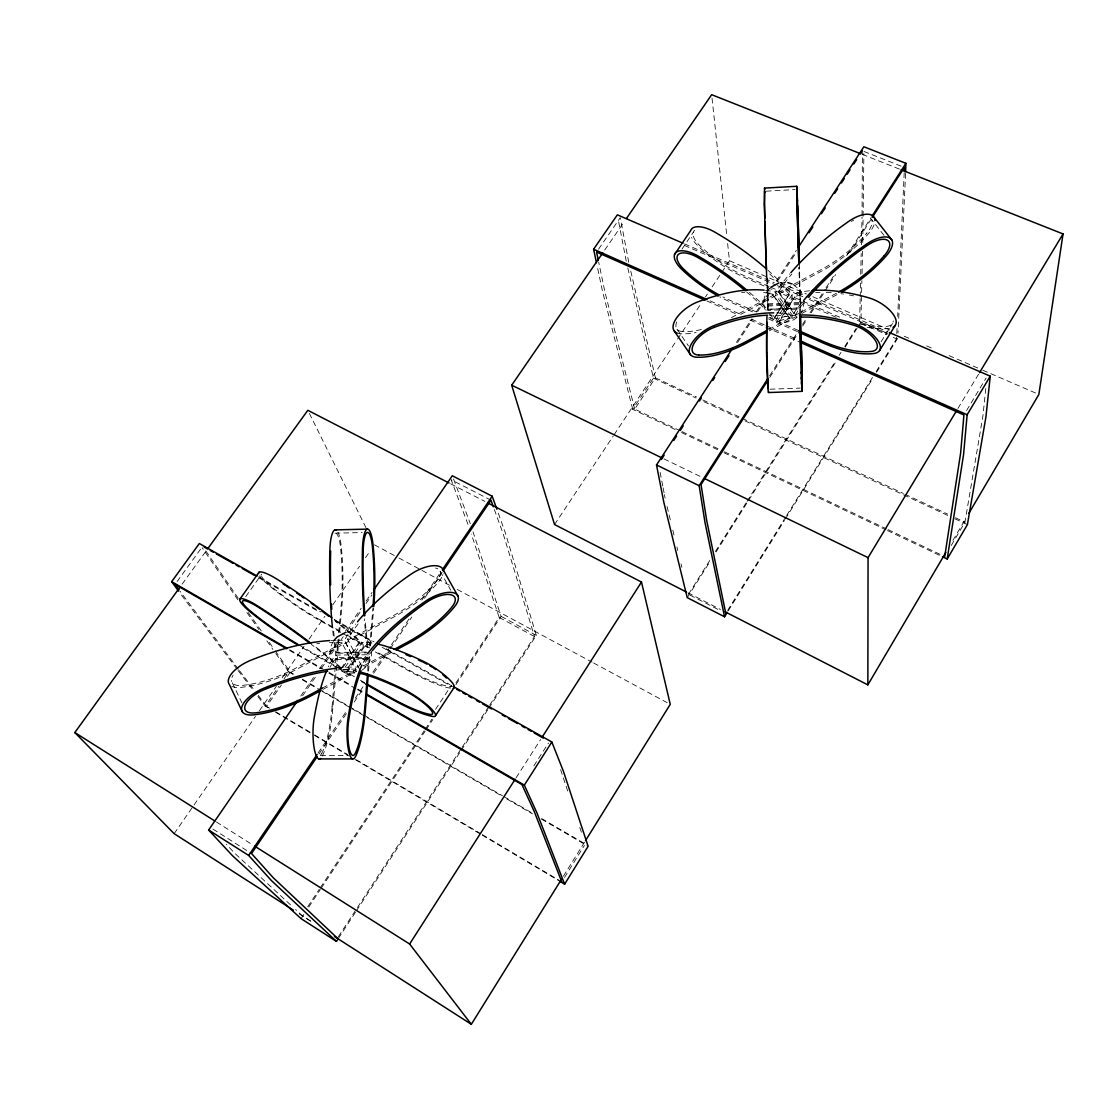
<?xml version="1.0" encoding="UTF-8"?>
<svg xmlns="http://www.w3.org/2000/svg" width="1119" height="1119" viewBox="0 0 1119 1119"><rect width="100%" height="100%" fill="white"/><g stroke="black" fill="none" stroke-linecap="round" stroke-linejoin="round"><path stroke-width="0.75" stroke-dasharray="5 3.75" d="M860.175 298.563L859.63 322.832L886.905 334.651M860.217 296.829L860.539 282.967M860.721 274.295L861.196 253.495M861.392 244.837L862.022 217.1M862.05 215.366L862.399 152.52M858.119 326.65L860.903 322.23L861.882 280.673M862.036 273.749L862.567 251.243M862.777 242.585L863.882 153.513M904.208 172.662L897.69 316.369M905.593 173.431L898.011 333.014M876.219 371.48L896.515 338.819L897.144 326.734M368.557 671.12L369.969 653.846M370.655 645.369L373.69 608.093M367.773 670.91L368.263 658.28L335.826 658.629L334.035 660.783A153.121 35.57 -89.4 0 0 330.063 667.232M369.802 646.055L372.851 608.54M332.105 706.523L335.826 658.629M369.242 652.881L336.861 653.244L338.078 639.634M338.693 632.836L340.973 607.337A80.344 19.722 89.1 0 0 340.512 547.205A21.527 5.147 88.9 0 0 336.343 533.455M338.987 639.005L332.861 707.754A86.163 21.499 89.8 0 1 322.146 756.36M339.603 632.249L341.701 608.596A83.659 20.534 89.1 0 0 341.211 546.086A24.842 5.945 88.9 0 0 337.91 532.182M985.797 388.419L982.958 415.736L964.956 522.181L950.87 546.1M804.211 301.459L803.092 308.508L801.218 312.579M767.788 310.145L767.97 309.306L796.98 308.033M333.42 641.495C328.496 648.558 329 658.615 334.217 665.329M952.912 540.407L966.215 517.831M966.592 410.505L986.147 377.956M957.92 408.477L978.579 374.166M361.507 665.931L347.561 639.187L350.415 634.585A146.085 62.021 -29.4 0 1 358.192 623.87M727.616 610.456L785.762 516.936M786.685 515.453L872.526 377.411M728.231 610.848L784.433 520.461M785.356 518.978L872.876 378.194M876.555 372.263L897.746 338.19M563.43 876.163L584.608 842.103M564.494 877.492L584.398 845.446M881.087 341.771L892.486 323.503M688.423 594.301L710.761 558.885M715.405 551.513L746.121 502.823M747.044 501.354L835.445 361.199M839.166 355.296L841.026 352.345M844.747 346.442L855.909 328.734M687.248 597.644L710.467 560.829M716.034 551.989L747.604 501.913M748.541 500.445L836.76 360.514M845.111 347.268L857.182 328.119M516.125 777.747L540.631 739.491M533.833 765.914L548.492 742.974M769.62 375.802L798.756 330.371M802.519 324.51L806.267 318.649M810.03 312.788L825.067 289.345M826.004 287.877L834.466 274.687M846.677 255.636L871.114 217.548M769.76 377.397L798.938 331.881M802.701 326.007L807.4 318.663M811.177 312.788L824.353 292.227M825.29 290.758L835.641 274.617M849.769 252.586L871.407 218.82M768.935 317.488L773.593 319.544L789.217 294.199L784.979 289.345A137.595 59.111 32.9 0 0 779.831 283.834M773.593 319.544L789.217 294.199M798.309 330.441L779.244 322.034L779.174 320.957L794.882 296.647L798.77 295.318A146.239 63.839 29.6 0 1 803.554 294.087M779.244 322.034L794.882 296.647M736.414 342.358L751.632 318.999M756.388 311.711L770.655 289.807M776.362 281.051L796.336 250.39M737.561 342.484L752.807 319.069M757.577 311.753L771.872 289.807M777.593 281.037L795.693 253.244M338.344 936.715L356.429 909.02M357.381 907.565L461.168 748.737M462.119 747.282L488.779 706.481M489.73 705.012L534.49 636.529L503.424 534.588L493.941 508.39M338.358 938.477L355.492 912.251M356.443 910.782L460.189 751.968M461.14 750.513L487.786 709.712M488.737 708.257L536.337 635.396L505.089 532.126L497.465 510.907M301.067 918.657L303.948 914.293M308.76 907.033L320.3 889.591M321.251 888.136L425.122 731.183M426.087 729.728L432.815 719.559M455.895 684.674L501.102 616.373L473.043 531.931M554.548 524.545L613.17 436.13M614.135 434.676L676.603 340.456M677.568 339.015L700.634 304.228M705.446 296.983L707.362 294.087M712.174 286.828L720.818 273.791M721.783 272.337L729.476 260.741L727.616 243.452M675.191 429.528L632.739 409.33L653.426 378.138L627.815 267.987M435.515 709.362L451.433 685.332A22.394 4.812 34.1 0 1 448.453 686.283A81.995 17.834 34.4 0 1 405.847 668.323L375.858 651.37M680.352 430.815L634.725 409.106L655.412 377.858L630.71 270.798M307.739 906.726L319.279 889.283M320.244 887.829L424.171 730.847M425.122 729.392L431.864 719.209M455.923 682.884L499.214 617.464L471.337 534.099M681.989 249.103L693.346 232.248M318.104 753.003L346.456 711.166M355.269 698.186L365.046 683.765M372.865 672.225L390.475 646.25M391.454 644.81L409.064 618.849M421.779 600.092L441.334 571.236M318.957 754.024L347.296 712.202M354.15 702.103L363.913 687.681M373.69 673.26L389.328 650.181M390.307 648.74L411.806 617.017M424.521 598.273L442.103 572.313M354.401 676.799L346.414 671.68L364.906 644.614L367.438 644.446M346.904 672.491L365.367 645.439L364.906 644.614M359.563 641.593L360.024 642.418L341.561 669.428L341.071 668.616L359.563 641.593L354.415 637.103A143.008 28.101 35 0 0 335.42 621.465M604.736 250.013L624.542 221.254M300.745 696.102L314.621 675.932M319.572 668.742L339.379 639.942M345.323 631.298L361.171 608.26M366.123 601.057L372.067 592.413M302.634 695.724L316.481 675.554M321.433 668.365L343.225 636.683M347.184 630.92L361.045 610.764M365.997 603.561L371.928 594.93M598.539 249.187L620.276 217.659L628.752 262.308M174.144 833.669L255.454 716.412M259.426 710.691L276.281 686.381M282.226 677.792L304.046 646.334M308.998 639.187L324.86 616.303M332.791 604.861L359.563 566.256M365.521 557.682L370.473 550.52M268.182 707.865L265.189 706.089L278.981 686.171M283.918 679.051L288.842 671.946L273.861 650.726M269.595 708.145L266.602 706.369L281.401 684.996M287.331 676.436L290.297 672.169L275.288 650.88M245.732 596.637L261.678 574.201M799.693 312.886L795.217 315.292L778.53 292.423L782.209 286.086A143.805 62.874 -36.4 0 1 791.804 274.099M182.117 584.146L205.63 551.639M177.096 581.544L201.658 547.639M795.217 315.292L798.98 308.97M368.263 658.28L366.598 660.462A153.625 33.374 -89.6 0 0 363.493 665.707M769.62 288.66C763.857 293.975 762.221 303.011 765.242 310.173M361.871 670.239C368.067 666.281 372.249 658.713 371.382 651.3M796.854 317.488C789.524 323.95 777.663 323.909 770.418 317.348M323.125 689.318L356.695 671.218M364.304 667.12L393.203 651.538M322.412 688.073L356.066 669.931L341.687 642.348L336.106 642.278A148.226 62.3 -26.4 0 0 329.476 642.502M363.493 665.931L392.475 650.307M768.683 329.49L789.636 318.272L772.907 294.283L768.697 293.304M801.19 312.089L837.012 292.912M769.424 330.804L800.211 314.327M801.75 313.502L837.082 294.591M731.392 317.614L772.991 295.388L772.907 294.283M778.53 292.423L820.003 270.252A79.365 37.263 -36.7 0 0 866.791 233.13M740.708 314.383L820.101 271.945A82.638 38.801 -36.7 0 0 868.75 233.325A24.828 11.386 -36.9 0 0 874.82 221.814M779.174 320.957L783.02 319.698A146.897 62.23 29.8 0 1 796.98 317.348M780.195 282.827L786.265 282.534M345.323 632.571C355.478 629.801 367.256 635.676 370.291 645.915M354.667 673.092L345.295 673.009L338.19 669.19M766.319 191.181L795.147 189.573M767.886 303.864L800.253 302.424L800.323 303.529L767.97 304.955L767.578 296.899A137.651 3.707 88.1 0 1 766.907 280.589M767.886 306.019L800.295 304.578L800.477 307.907L768.152 309.334L767.886 306.019A147.568 4.21 88.2 0 0 767.284 310.425M797.036 309.124L768.054 310.397L767.97 309.306M770.054 389.202L800.253 388.097M346.414 671.68L348.904 671.624M334.987 533.19L362.136 532.56M334.973 642.544A143.148 32.325 89 0 0 335.392 645.677L336.371 652.419L368.78 652.055M334.077 642.404A146.239 33.024 89 0 0 335.854 655.063L337.337 657.58L369.69 657.245L368.277 654.741L335.84 655.091A156.45 36.34 -89.4 0 0 328.385 666.798M336.315 659.441L368.738 659.105M320.649 755.423L347.589 755.409M789.566 317.181L785.37 316.257A143.092 63.685 -33.4 0 0 769.033 315.152M864.008 151.471L901.131 166.144M862.259 154.366L899.508 169.123M729.476 260.741L767.942 277.372M769.55 278.058L779.16 282.212M780.768 282.911L806.421 293.989M812.828 296.759L892.99 331.392M904.208 336.246L909.02 338.33M926.644 345.939L931.456 348.023M949.094 355.646L981.153 369.494M982.762 370.193L1038.866 394.434M684.576 243.914L774.208 282.687M780.6 285.457L804.617 295.85M806.212 296.535L887.843 331.853M684.338 245.397L775.635 284.925M777.229 285.625L802.855 296.717M809.261 299.486L887.731 333.476M860.903 322.23L888.136 334.022M893.312 337.434L896.515 338.819M769.103 286.534L747.366 277.106A76.875 35.724 32.6 0 1 699.347 245.159A20.632 9.358 33 0 1 694.773 230.262M770.655 287.205L789.287 295.29M794.938 297.752L837.767 316.341A78.959 37.011 30.9 0 0 842.341 318.272M836.257 317.32L747.492 278.771A80.036 37.151 32.6 0 1 697.613 245.537A23.807 10.798 33 0 1 691.542 237.438M756.5 312.005L731.63 301.039A77.225 34.801 32.7 0 1 722.902 296.913M752.555 311.851L731.784 302.676A80.414 36.228 32.7 0 1 719.755 296.843M768.543 318.901L798.588 332.161M710.131 300.857L742.065 314.998M751.646 319.237L764.417 324.902M766.011 325.601L797.931 339.756M706.774 300.913L737.113 314.369M749.898 320.034L799.414 341.994M655.412 377.858L696.48 397.007M702.788 399.945L740.694 417.625M742.275 418.366L903.355 493.465M904.935 494.206L947.583 514.083M955.472 517.775L964.956 522.181M653.426 378.138L696.018 398.014M703.907 401.693L738.624 417.891M744.932 420.828L948.464 515.789M954.773 518.74L967.403 524.629M681.933 431.556L722.846 451.027M724.413 451.768L886.5 528.867M888.066 529.623L944.716 556.563M681.485 432.521L722.356 451.978M723.937 452.733L885.87 529.805M887.451 530.56L939.331 555.248M663.959 458.888L701.641 477.128M687.933 592.804L720.51 609.463M689.975 595.098L721.098 611.03M490.975 500.193L451.139 479.729L468.595 525.93M450.607 483.786L484.751 501.368M374.445 544.799L397.427 557.206M398.965 558.031L420.422 569.599M421.961 570.424L449.544 585.307M457.209 589.433L592.091 662.168M593.616 662.994L667.19 702.676M501.102 616.373L536.337 635.396M499.214 617.464L534.49 636.529M258.601 576.872L320.887 611.953M334.567 619.66L374.082 641.9M386.237 648.754L450.048 684.688M258.951 577.922L319.782 612.191M334.987 620.751L373.005 642.166M382.125 647.314L452.076 686.716M320.44 620.038L340.973 631.648M346.834 634.963L360.024 642.418M365.367 645.439L369.871 647.985M340.777 632.389L321.167 621.311A83.449 17.792 35 0 1 269.693 586.118A24.814 5.161 35.1 0 1 259.58 575.851M342.288 633.242L367.871 647.705M375.299 651.915L406.533 669.568A85.394 18.575 34.4 0 0 450.873 688.269M341.561 669.428L301.962 646.684A80.526 15.904 35 0 1 297.794 644.25M360.402 680.24L364.906 682.828M302.717 647.901L337.42 667.847M338.931 668.714L353.898 677.317M361.339 681.583L365.801 684.157M289.723 649.775L323.027 668.98M329.084 672.477L351.786 685.583M357.828 689.066L363.885 692.563M289.667 650.517L321.349 668.798M328.888 673.148L356.024 688.814M357.534 689.682L363.577 693.165M290.297 672.169L293.304 673.918M302.326 679.177L317.39 687.947M318.887 688.814L362.542 714.244M364.039 715.125L502.515 795.777M504.026 796.658L532.616 813.317M541.652 818.576L585.307 843.992M288.842 671.946L293.36 674.575M302.382 679.834L320.426 690.339M321.922 691.22L350.499 707.865M352.009 708.747L365.535 716.636M367.046 717.503L500.892 795.483M506.907 798.994L532.476 813.891M541.498 819.136L588.118 846.3M793.301 284.632L800.533 290.632L803.4 297.067M275.596 711.712L313.054 733.98M314.551 734.875L347.505 754.472M356.499 759.815L480.862 833.753M482.359 834.648L561.78 881.856M275.666 712.327L313.096 734.582M314.593 735.477L349.03 755.954M355.017 759.507L480.778 834.298M482.275 835.194L558.633 880.597M216.401 821.975L253.272 845.279M212.974 829.095L251.523 853.531M310.467 920.895L301.962 915.44L295.584 909.551M299.207 913.887L310.97 921.441M341.071 668.616L335.868 664.14A143.666 26.143 35 0 0 311.25 644.348M290.492 904.823L234.375 852.944L226.388 844.285M769.229 313.628L773.509 318.453M883.996 235.368L871.505 219.394A21.513 9.875 -36.9 0 1 866.791 233.13M237.032 669.078L179.544 592.524M238.067 670.449L253.719 691.01M257.888 696.494L265.189 706.089M238.403 669.232L179.977 591.154M239.452 670.617L254.069 689.863M258.251 695.361L266.602 706.369M778.446 291.318L795.161 314.187M772.991 295.388L789.636 318.272M238.277 598.357L205.49 550.436M248.278 612.555L261.286 631.004M269.287 642.362L274.281 649.454M237.885 599.798L202.161 547.709M246.879 612.527L258.867 629.507M266.868 640.823L272.854 649.314M677.023 329.266L688.437 345.883M336.371 652.419L336.861 653.244M356.066 669.931L355.59 669.12L349.995 669.134A149.4 60.958 -26.5 0 0 336.385 670.071M341.687 642.348L342.176 643.173L298.144 666.868A81.631 36.983 -27 0 1 242.11 685.443A22.142 9.819 -26.5 0 1 231.437 680.408M347.561 639.187L348.037 640.026L391.93 616.401A81.072 36.871 -28.5 0 0 437.263 580.495A21.89 9.777 -29.1 0 0 435.501 568.06M440.089 571.166L450.831 590.328M359.745 669.582L344.372 640.334A151.429 63.657 -26.4 0 0 337.91 640.25M337.91 668.057A152.632 62.286 -26.5 0 1 358.304 667.106L344.372 640.334A149.247 63.363 -29.4 0 1 355.66 624.038M309.376 413.429L365.913 527.608M232.304 682.842L241.872 702.788M453.531 478.932L470.302 523.65M560.605 769.662L567.739 791.147M579.81 827.473L582.006 834.089M632.739 409.33L602.526 291.374L597.168 266.084M634.725 409.106L605.043 292.479L598.679 262.154M667.064 506.529L670.757 521.72M672.813 530.154L674.869 538.603M676.925 547.037L677.736 550.408M681.023 563.92L681.849 567.291M626.248 261.203L618.289 219.786M660.126 472.442L662.77 486.108M663.105 487.814L664.099 492.947M664.42 494.654L665.092 498.067M712.034 98.15L726.874 236.529M800.001 295.43L800.253 302.424M799.344 263.119L800.477 307.907M767.662 278.379L768.152 309.334M767.55 278.099L767.97 304.955M767.872 270.211A140.574 60.398 32.9 0 1 792.014 294.843L792.21 298.186L776.544 322.44L776.292 319.139A141.19 58.845 33 0 0 772.348 314.649M809.443 290.772A149.4 65.224 29.6 0 0 792.014 294.843L776.292 319.139A150.072 63.587 29.8 0 1 796.434 315.152M749.436 292.353A141.19 58.845 33 0 1 768.18 310.159M746.583 291.863A138.196 57.601 33 0 1 766.137 310.327M769.76 274.001A137.595 59.111 32.9 0 1 777.677 281.638M676.953 333.014A24.548 11.68 -34.5 0 0 680.702 333.784A82.065 39.403 -35.3 0 0 696.13 332.525M765.522 290.283A145.078 66.259 -33.5 0 1 775.635 292.227L792.336 315.124L792.532 318.439L775.887 295.584L775.635 292.227A146.911 64.245 -36.4 0 1 789.818 273.889M776.67 312.914A146.183 65.07 -33.4 0 1 792.336 315.124A148.03 63.084 -36.2 0 1 801.596 302.955M741.575 292.702A142.001 64.846 -33.5 0 1 744.736 292.395M763.578 292.521A142.001 64.846 -33.5 0 1 768.697 293.29M682.506 331.56A21.275 10.127 -34.5 0 1 677.582 320.062M701.333 329.532A78.82 37.864 -35.4 0 1 682.478 331.588M767.886 305.795A140.63 3.777 88.1 0 1 766.711 277.68M800.141 306.998A148.03 1.93 88.2 0 1 800.295 304.578M800.295 304.088A141.064 1.748 88.1 0 1 798.98 267.469M889.451 328.371A82.219 38.55 30.9 0 1 865.491 327.014M860.105 324.048A78.959 37.011 30.9 0 0 887.381 326.272A21.611 9.959 30.2 0 0 893.214 320.929M815.653 292.507A146.239 63.839 29.6 0 1 820.073 292.325M826.242 292.381A146.239 63.839 29.6 0 1 832.704 292.758M840.845 293.654A146.239 63.839 29.6 0 1 843.628 294.059M849.335 295.024A146.239 63.839 29.6 0 1 853.699 295.878M800.001 295.346A138.071 1.706 88.1 0 1 799.008 267.245M851.419 221.464A21.513 9.875 -36.9 0 1 853.811 220.093M799.889 307.781A144.897 61.741 -36.2 0 1 803.694 302.997M334.287 619.66A146.113 28.702 35 0 1 361.983 642.67L363.409 645.187L344.974 672.183L343.491 669.735A146.771 26.716 35 0 0 313.208 644.992M372.04 643.033A154.1 31.43 33.7 0 0 361.997 642.67L343.491 669.735A154.842 29.262 33.8 0 1 356.08 670.966M320.468 620.094A80.134 17.135 35 0 1 270.854 586.202M270.938 586.216A21.513 4.462 35.1 0 1 261.314 575.376M231.843 686.409A25.555 11.33 -26.5 0 0 240.669 687.388A85.002 38.48 -26.9 0 0 298.913 668.113L392.629 617.688A84.415 38.396 -28.5 0 0 439.767 580.327A25.261 11.288 -29.1 0 0 443.264 573.823M331.112 640.488A151.429 63.657 -26.4 0 1 336.232 640.278M358.318 667.106A150.422 61.993 -29.5 0 1 365.521 656.377M316.789 643.719A148.226 62.3 -26.4 0 1 319.684 643.355M231.955 677.415A22.142 9.819 -26.5 0 1 233.074 675.205M333.294 635.816A146.239 33.024 89 0 1 332.413 627.381M363.171 662.588A156.954 34.102 -89.6 0 1 368.277 654.741M332.133 706.565A82.75 20.674 89.8 0 1 321.796 753.297M321.796 753.227A22.66 5.567 -89.8 0 1 320.412 755.087M367.424 644.446A150.841 30.759 33.7 0 1 370.725 644.572M348.904 671.624A151.569 28.632 33.8 0 1 355.772 672.393M367.2 646.852A146.701 30.982 89 0 1 364.318 618.849M334.189 636.138A143.148 32.325 89 0 1 333.476 629.591M367.843 645.285A143.596 30.325 89 0 1 365.256 620.751M364.416 661.357A147.232 60.678 -29.5 0 1 371.256 652.055"/><path stroke-width="1.5" d="M725.168 611.841L867.854 684.87L868.064 557.654L956.116 411.456M904.264 170.913L904.362 167.43L872.358 217.352M905.635 171.753L905.886 163.318L863.868 146.757L798.239 247.481M768.487 392.559L802.043 391.342L802.099 390.405A82.219 1.133 88.2 0 0 801.54 352.023L800.617 315.88M368.277 674.589L365.591 707.572A86.457 20.184 89.7 0 1 355.632 756.346A26.227 6.029 -89.9 0 1 348.415 749.702A26.227 6.029 -89.9 0 1 348.121 717.587A156.954 34.102 -89.6 0 1 361.927 665.134M367.494 674.281L364.878 706.341A83.03 19.387 89.7 0 1 355.296 753.213A22.73 5.217 -89.9 0 1 349.044 747.436A22.73 5.217 -89.9 0 1 348.792 719.629A153.625 33.374 -89.6 0 1 361.073 670.924M889.437 332.553L990.259 376.18L967.138 414.729L963.571 454.538L947.192 558.996L942.478 556.744M990.259 376.18L985.909 417.065L967.403 524.629L947.192 558.996M901.117 169.766L1063.05 233.941L1038.866 394.434L968.872 513.313M944.716 556.563L960.62 453.167L963.935 414.953L801.008 342.708M764.375 204.05L764.529 188.09L796.742 186.3L797.022 203.336A138.071 1.706 88.1 0 0 798.84 262.154M867.854 684.87L945.835 552.436M979.489 372.669L1063.05 233.941M732.609 348.205L656.517 464.972L663.819 502.277L687.248 597.644L724.553 616.779L727.308 612.331M334.511 936.533L471.337 1024.305L561.584 879.128M585.531 840.621L670.253 704.327L641.481 582.034L487.842 502.963M560.129 881.492L564.619 884.164L588.118 846.3L563.417 771.285L551.849 742.009L453.083 686.395M879.59 350.485L895.368 325.195M471.337 1024.305L409.624 944.016L515.188 779.216M542.519 736.54L641.481 582.034M564.619 884.164L536.994 813.023L524.335 785.132L551.849 742.009M724.553 616.779L705.012 522.629L699.151 485.702L767.746 378.726M872.051 216.079L905.886 163.318M767.872 380.334L701.04 484.583L706.621 520.083L725.769 613.422M661.329 459.517L664.196 455.125M673.722 440.494L676.575 436.116M680.394 430.256L683.247 425.863M699.445 400.994L701.347 398.07M712.789 380.516L714.691 377.593M725.182 361.493L728.987 355.646M809.037 232.752L812.842 226.905M821.416 213.743L825.235 207.882M834.76 193.251L837.627 188.873M841.432 183.012L844.285 178.62M847.153 174.242L850.006 169.85M853.825 164.003L856.678 159.611M860.497 153.751L862.399 150.827M297.78 700.424L208.624 830.018L232.5 855.727L301.067 918.657L336.455 941.387L338.358 938.477M435.599 715.475L454.328 687.192M674.533 254.517L690.619 230.654A23.807 10.798 33 0 1 714.943 232.206A140.574 60.398 32.9 0 1 766.641 269.106M336.455 941.387L271.302 880.457L248.656 855.434L317.125 754.444M442.313 569.795L492.192 496.221L452.3 475.771L374.054 589.531M316.999 756.906L251.523 853.531L273.162 877.646L337.392 938.17M443.082 570.872L490.975 500.193L493.353 506.753M686.381 592.007L554.548 524.545L511.677 385.202L602.763 252.894M626.514 218.373L711.67 94.695L860.637 153.723M596.455 262.713L593.602 249.215L617.366 214.82L682.982 243.215M298.437 645.425A83.855 16.561 35 0 1 251.034 612.513A24.94 4.798 35.1 0 1 240.095 598.875L258.993 572.257M293.318 910.111L174.144 833.669L74.805 732.553L180.075 586.971M207.672 548.814L307.823 410.309L449.055 482.988M178.564 591.168L171.669 581.656L199.336 543.512L257.076 576.019M333.938 640.53L337.043 637.019L345.323 632.571M770.865 287.233L778.684 283.065M320.076 690.955L312.453 695.067A85.715 37.682 -27 0 1 253.887 714.831A25.765 11.092 -26.6 0 1 242.222 705.823A25.765 11.092 -26.6 0 1 264.741 687.807A152.632 62.286 -26.5 0 1 336.455 668.225M396.252 649.901L406.896 644.152A85.128 37.612 -28.5 0 0 454.538 606.722A25.471 11.05 -29.1 0 0 452.608 592.566A25.471 11.05 -29.1 0 0 425.15 601.49A150.422 61.993 -29.5 0 0 367.605 653.65M322.412 688.073L311.697 693.85A82.316 36.186 -27 0 1 255.37 712.859A22.324 9.609 -26.6 0 1 245.299 705.04A22.324 9.609 -26.6 0 1 264.797 689.43A149.4 60.958 -26.5 0 1 327.685 671.246M394 649.482L406.211 642.907A81.757 36.074 -28.6 0 0 451.992 606.918A22.072 9.581 -29.1 0 0 450.342 594.665A22.072 9.581 -29.1 0 0 426.549 602.386A147.232 60.678 -29.5 0 0 372.347 650.698M767.186 330.301L747.73 340.708A79.449 37.207 -35.2 0 1 698.648 355.017M766.347 332.455L747.87 342.358A82.736 38.731 -35.2 0 1 696.815 357.241A24.744 11.484 -34.4 0 1 691.318 344.065A24.744 11.484 -34.4 0 1 714.691 325.363A146.183 65.07 -33.4 0 1 773.761 312.858M334.861 529.888L367.102 529.133M318.873 758.92L352.569 758.906M787.79 282.631L792.07 283.904M799.889 331.14L822.129 340.945A79.337 36.074 31 0 0 871.631 351.408A21.723 9.721 30.4 0 0 874.764 339.589A21.723 9.721 30.4 0 0 852.818 324.93A146.897 62.23 29.8 0 0 799.805 317.167M800.169 332.861L822.213 342.596A82.61 37.598 31.1 0 0 873.743 353.52A25.052 11.204 30.4 0 0 877.38 339.854A25.052 11.204 30.4 0 0 852.021 322.929A150.072 63.587 29.8 0 0 799.372 315.012M593.602 249.215L706.942 299.444M801.12 341.169L967.138 414.729M705.18 300.214L596.567 252.055L598.329 260.475M511.677 385.202L662.392 458.133M704.788 478.652L868.064 557.654M656.517 464.972L699.151 485.702M204.204 547.079L207.239 548.8M210.288 550.506L213.323 552.226M216.373 553.933L233.102 563.361M236.137 565.067L239.172 566.787M242.222 568.494L254.391 575.348M456.65 689.29L459.685 690.996M462.72 692.717L465.77 694.423M468.805 696.144L471.854 697.85M476.414 700.424L479.45 702.131M482.499 703.851L491.619 708.984M502.263 714.985L505.312 716.692M508.348 718.412L517.468 723.545M522.041 726.119L525.077 727.826M528.112 729.546L531.161 731.253M534.197 732.973L543.33 738.106M366.403 683.695L387.398 695.752A82.414 16.589 34.4 0 0 429.752 714.356A22.506 4.476 34.1 0 0 427.626 706.467A22.506 4.476 34.1 0 0 404.91 690.913A151.569 28.632 33.8 0 0 359.8 673.246M365.801 684.157L388.111 696.969A85.813 17.303 34.4 0 0 432.256 716.384A25.961 5.161 34.1 0 0 429.752 707.25A25.961 5.161 34.1 0 0 403.525 689.29A154.842 29.262 33.8 0 0 362.01 672.463M171.669 581.656L286.702 648.027M366.92 694.312L524.335 785.132M286.66 648.782L175.054 584.37L178.984 589.797M366.584 694.913L521.93 784.559L534.183 811.359L561.78 881.856M74.805 732.553L214.932 821.052M254.754 846.202L409.624 944.016M208.624 830.018L248.656 855.434M874.219 217.478L891.927 240.109M674.365 331.154L690.507 354.709M457.951 596.077L443.04 569.585A25.261 11.288 -29.1 0 0 410.337 574.648A149.247 63.363 -29.4 0 0 357.451 621.814M242.529 712.076L229.311 684.45A25.555 11.33 -26.5 0 1 251.202 660.112A151.429 63.657 -26.4 0 1 329.713 640.572M492.192 496.221L496.878 509.271M764.529 188.09L764.739 189.419M764.809 192.412L764.627 191.279L764.501 205.113A137.651 3.707 88.1 0 0 764.836 218.135M802.043 391.342L801.526 381.901M768.194 388.601L766.725 352.597M796.742 186.3L797.26 196.692M801.694 385.286L801.931 388.041L801.987 387.23A78.959 1.091 88.2 0 0 801.442 350.373M797.092 193.083L796.84 189.489L796.896 198.455M801.344 377.439L801.568 384.293M797.218 194.636L797.441 201.196M797.441 199.839L797.637 206.302M801.148 372.221L801.358 379.145M801.134 373.103L800.714 360.108M800.784 360.975L800.449 348.876A148.03 1.93 88.2 0 1 800.099 308.984M800.561 351.254L800.644 355.73M746.891 290.171A141.19 58.845 33 0 0 698.746 256.391A23.919 10.533 33.1 0 0 676.198 252.223A23.919 10.533 33.1 0 0 681.681 269.259A80.414 36.228 32.7 0 0 718.258 296.031M745.338 290.8A138.196 57.601 33 0 0 698.242 257.776A20.729 9.12 33.1 0 0 678.701 254.153A20.729 9.12 33.1 0 0 683.443 268.91A77.225 34.801 32.7 0 0 718.58 294.633M676.953 333.014A24.548 11.68 -34.5 0 1 676.38 318.244A24.548 11.68 -34.5 0 1 698.158 301.766A145.078 66.259 -33.5 0 1 764.151 290.143M714.146 327.391A143.092 63.685 -33.4 0 1 767.55 315.194M698.648 355.017A21.443 9.959 -34.4 0 1 693.906 343.603A21.443 9.959 -34.4 0 1 714.146 327.391M768.641 391.622A24.758 0.741 88.1 0 1 767.438 380.306A24.758 0.741 88.1 0 1 766.585 350.233A147.568 4.21 88.2 0 1 766.991 315.894M800.561 351.38A144.897 1.888 88.2 0 1 800.169 317.586M766.725 352.541A144.435 4.126 88.2 0 1 767.005 322.3M812.296 290.506A149.4 65.224 29.6 0 1 868.036 297.598A24.94 11.498 30.2 0 1 891.675 312.341A24.94 11.498 30.2 0 1 893.06 327.28M797.651 205.714A80.554 1.077 88.1 0 1 799.4 263.357M798.812 262.308A141.064 1.748 88.1 0 1 796.98 202.735M766.711 277.68A140.63 3.777 88.1 0 1 764.403 204.259M766.459 268.854A137.651 3.707 88.1 0 1 766.025 256.964M765.969 255.272A137.651 3.707 88.1 0 1 764.92 221.436M797.609 206.847A77.365 0.979 88.1 0 1 799.288 262.112M865.952 244.515A25.024 11.19 -36.7 0 1 889.801 237.941A25.024 11.19 -36.7 0 1 886.248 255.859A83.31 38.144 -36.5 0 1 841.6 292.101M803.624 300.507A148.03 63.084 -36.2 0 1 865.966 244.529M790.881 272.672A146.911 64.245 -36.4 0 1 848.314 221.674A24.828 11.386 -36.9 0 1 874.904 220.597M884.248 255.678A80.008 36.591 -36.5 0 1 838.481 292.101M808.743 297.011A144.897 61.741 -36.2 0 1 866.693 245.858A21.695 9.707 -36.7 0 1 887.353 240.165A21.695 9.707 -36.7 0 1 884.29 255.678M258.601 573.613A24.814 5.161 35.1 0 1 278.127 579.908A146.113 28.702 35 0 1 331.979 617.856M310.872 643.201A146.771 26.716 35 0 0 259.076 606.862A24.94 4.798 35.1 0 0 240.095 598.875M309.879 643.285A143.666 26.143 35 0 0 259.23 607.771A21.611 4.154 35.1 0 0 242.781 600.833A21.611 4.154 35.1 0 0 252.251 612.652A80.526 15.904 35 0 0 297.794 644.25M283.163 583.992A143.008 28.101 35 0 1 285.625 585.601M286.842 586.412A143.008 28.101 35 0 1 289.275 588.021M296.605 592.958A143.008 28.101 35 0 1 300.242 595.476M301.459 596.315A143.008 28.101 35 0 1 303.878 598.008M311.096 603.141A143.008 28.101 35 0 1 314.677 605.729M315.852 606.596A143.008 28.101 35 0 1 319.391 609.198M321.726 610.946A143.008 28.101 35 0 1 328.65 616.191M320.552 758.514A26.143 6.42 -89.8 0 1 313.977 747.016A26.143 6.42 -89.8 0 1 314.229 717.741A156.45 36.34 -89.4 0 1 327.084 669.68M377.69 644.096A154.1 31.43 33.7 0 1 422.548 660.951A25.835 5.553 34.1 0 1 446.607 676.897A25.835 5.553 34.1 0 1 453.293 688.241M405.973 654.643A150.841 30.759 33.7 0 1 410.645 656.587M418.45 660.042A150.841 30.759 33.7 0 1 422.52 661.93M423.905 662.588A22.394 4.812 34.1 0 1 426.94 664.113M429.738 665.665A22.394 4.812 34.1 0 1 432.214 667.162M433.445 667.945A22.394 4.812 34.1 0 1 435.906 669.582M442.788 674.743A22.394 4.812 34.1 0 1 446.565 678.1M373.816 606.442A83.939 19.275 89 0 0 373.103 545.387A24.912 5.581 88.9 0 0 367.06 529.147A24.912 5.581 88.9 0 0 362.444 549.709A146.701 30.982 89 0 0 364.095 615.926M332.413 627.381A146.239 33.024 89 0 1 329.867 550.436A24.842 5.945 88.9 0 1 336.413 530.21M331.77 609.226A143.148 32.325 89 0 1 331.448 604.008M330.651 584.887A143.148 32.325 89 0 1 330.664 550.982M372.977 606.778A80.61 18.463 89 0 0 372.403 546.562A21.597 4.84 88.9 0 0 367.2 532.448A21.597 4.84 88.9 0 0 363.213 550.282A143.596 30.325 89 0 0 364.85 615.632"/></g></svg>
